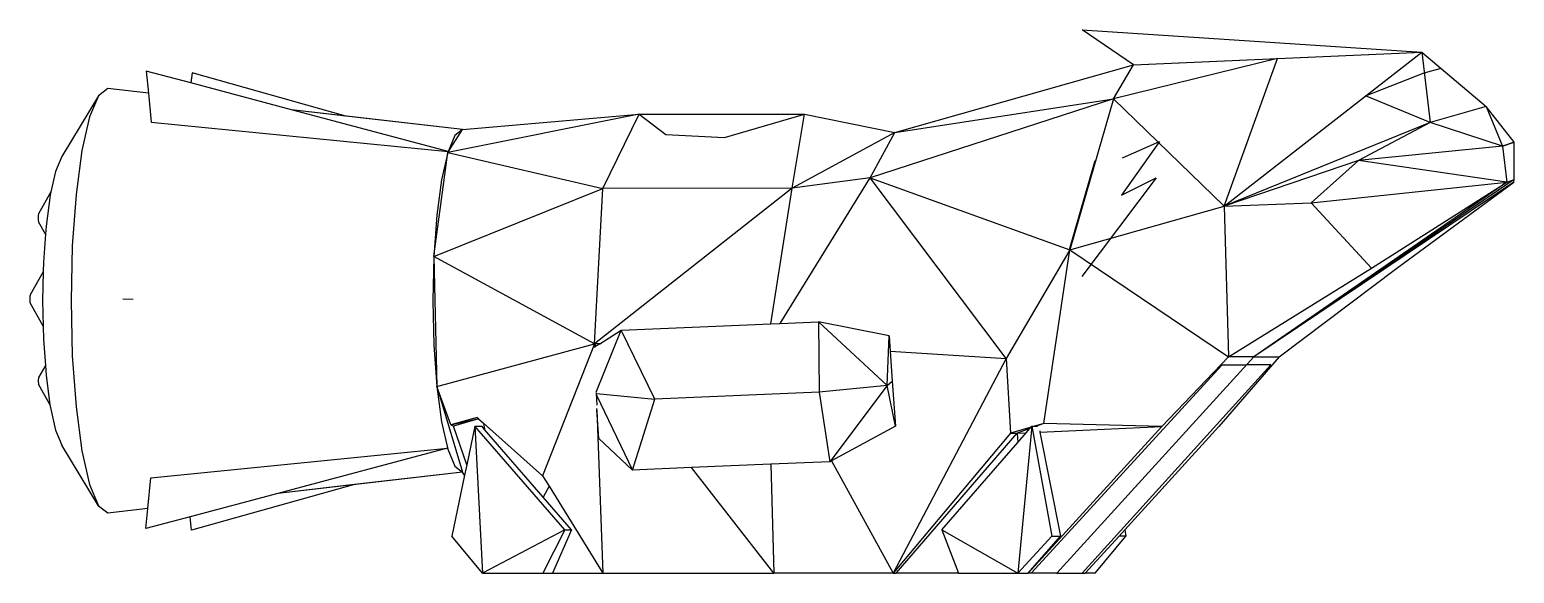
# Model space of a CAD drawing. Extents: x -1185 to 1156, y -429 to 429.
import ezdxf

# ---------------------------------------------------------------- set-up
doc = ezdxf.new("R2010")
doc.units = 0
doc.header["$MEASUREMENT"] = 0
doc.layers.get('0').update_dxf_attribs({"linetype": 'CONTINUOUS'})

msp = doc.modelspace()

# ---------------------------------------------------------------- linework, layer by layer
for p, q in [((555.6, 373.4), (474.7, 428.6)), ((474.7, 428.6), (1010.3, 393.4)), ((782.9, 383.4), (524, 319.7)), ((555.6, 373.4), (1010.3, 393.4)), ((555.6, 373.4), (1010.3, 393.4)), ((555.6, 373.4), (782.9, 383.4)), ((698.4, 150.1), (1010.3, 393.4)), ((698.4, 150.1), (782.9, 383.4)), ((782.9, 383.4), (1010.3, 393.4)), ((1010.3, 393.4), (1111.9, 307.4)), ((1010.3, 393.4), (1023.4, 282.5)), ((-1001.1, 363.4), (-997.6, 328.5)), ((-930.6, 344.6), (-1001.1, 363.4)), ((-928.9, 360.6), (-930.6, 344.6)), ((-686.5, 292.5), (-928.9, 360.6)), ((179.1, 266.5), (555.6, 373.4)), ((524, 319.7), (555.6, 373.4)), ((921.4, 324.1), (1014.2, 360.5)), ((1014.2, 360.5), (1040.6, 367.8)), ((-1061.8, 335.7), (-1076.5, 324.5)), ((-1061.6, 335.9), (-1061.8, 335.7)), ((-1061.6, 335.8), (-1061.8, 335.7)), ((-1061.6, 335.8), (-1061.6, 335.9)), ((-1061.5, 335.9), (-1061.6, 335.9)), ((-1061.5, 335.9), (-1061.5, 335.9)), ((-997.6, 328.5), (-1061.5, 335.9)), ((-997.6, 328.5), (-1061.5, 335.9)), ((-997.6, 328.5), (-997.6, 328.5)), ((-997.6, 328.5), (-993.1, 283)), ((-771.9, 302.4), (-930.6, 344.6)), ((-1076.5, 324.5), (-1134.2, 228.5)), ((-1076.5, 324.5), (-1090.6, 291.1)), ((524, 319.7), (140.2, 195.1)), ((179.1, 266.5), (524, 319.7)), ((524, 319.7), (455.4, 81.4)), ((524, 319.7), (698.4, 150.1)), ((1023.4, 282.5), (921.4, 324.1)), ((1111.9, 307.4), (1023.4, 282.5)), ((1111.9, 307.4), (1137.7, 244.8)), ((1156.1, 251.5), (1111.9, 307.4)), ((-1090.6, 291.1), (-1102.6, 237.9)), ((-993.1, 283), (-525.1, 236.7)), ((-502.2, 271.1), (-771.9, 302.4)), ((-686.5, 292.5), (-771.9, 302.4)), ((-525.1, 236.7), (-771.9, 302.4)), ((-771.9, 302.4), (-771.9, 302.4)), ((-502.2, 271.1), (-686.5, 292.5)), ((-224, 295.6), (-525.6, 234.9)), ((-502.2, 271.1), (-224, 295.6)), ((-281.2, 178.4), (-224, 295.6)), ((-224, 295.6), (-182, 263.1)), ((-224, 295.6), (37, 295.6)), ((-89.3, 258.4), (37, 295.6)), ((17.4, 178.7), (37, 295.6)), ((37, 295.6), (179.1, 266.5)), ((1023.4, 282.5), (698.4, 150.1)), ((1023.4, 282.5), (910.6, 222.3)), ((1137.7, 244.8), (1023.4, 282.5)), ((1137.7, 244.8), (1023.4, 282.5)), ((-525.6, 234.9), (-502.2, 271.1)), ((-514.3, 261.9), (-525.6, 234.9)), ((-502.2, 271.1), (-514.3, 261.9)), ((-182, 263.1), (-89.3, 258.4)), ((179.1, 266.5), (17.4, 178.7)), ((140.2, 195.1), (179.1, 266.5)), ((-1102.6, 237.9), (-1111.8, 168.5)), ((-547.5, 71), (-525.6, 234.9)), ((-525.6, 234.9), (-535.3, 192)), ((-525.6, 234.9), (-281.2, 178.4)), ((596.7, 252.2), (536.9, 167.9)), ((538.5, 226.3), (596.7, 252.2)), ((1137.7, 244.8), (910.6, 222.3)), ((1137.7, 244.8), (1156.1, 251.5)), ((1156.1, 251.5), (1137.7, 244.8)), ((1137.7, 244.8), (1144.2, 188.1)), ((1156.1, 192.5), (1156.1, 251.5)), ((-1134.2, 228.5), (-1144.1, 205)), ((494.6, 221.6), (454.2, 81.4)), ((910.6, 222.3), (698.4, 150.1)), ((835.6, 155.4), (910.6, 222.3)), ((1144.2, 188.1), (910.6, 222.3)), ((-1144.1, 205), (-1151.4, 172.7)), ((-535.3, 192), (-542.8, 136.1)), ((-1.7, -34.7), (140.2, 195.1)), ((140.2, 195.1), (17.4, 178.7)), ((355.1, -89.9), (140.2, 195.1)), ((140.2, 195.1), (455.4, 81.4)), ((591.4, 194.8), (473.9, 39.5)), ((536.9, 167.9), (591.4, 194.8)), ((1156.1, 192.5), (745.4, -87)), ((1144.2, 188.1), (745.4, -87)), ((1155.3, 188.1), (745.4, -87)), ((835.6, 155.4), (1144.2, 188.1)), ((930.8, 52.7), (1144.2, 188.1)), ((970.8, 52.7), (1155.3, 188.1)), ((1144.2, 188.1), (1156.1, 192.5)), ((1155.3, 188.1), (1156.1, 192.5)), ((-1151.4, 172.7), (-1170.9, 138.2)), ((-1152.6, 167.6), (-1159.1, 118.8)), ((-1151.4, 172.7), (-1152.6, 167.6)), ((-1111.8, 168.5), (-1117.7, 87.8)), ((-547.5, 71), (-281.2, 178.4)), ((17.4, 178.7), (-294.2, -66.5)), ((-294.2, -66.5), (-281.2, 178.4)), ((17.4, 178.7), (-281.2, 178.4)), ((-16.4, -35.3), (17.4, 178.7)), ((455.4, 81.4), (698.4, 150.1)), ((698.4, 150.1), (835.6, 155.4)), ((698.4, 150.1), (705.4, -87)), ((835.6, 155.4), (930.8, 52.7)), ((-1171.5, 134.6), (-1171.6, 132.9)), ((-1171.6, 132.9), (-1171.6, 131.1)), ((-1171.6, 131.1), (-1171.5, 129.4)), ((-1171.4, 136.1), (-1171.5, 134.6)), ((-1171.5, 129.4), (-1171.4, 127.8)), ((-1171.2, 137.4), (-1171.4, 136.1)), ((-1171.4, 127.8), (-1171.2, 126.5)), ((-1170.9, 138.2), (-1171.2, 137.4)), ((-1171.2, 126.5), (-1170.9, 125.6)), ((-1160, 106.3), (-1170.9, 125.6)), ((-1159.1, 118.8), (-1160, 106.3)), ((-542.8, 136.1), (-547.5, 71)), ((-1160, 106.3), (-1163.1, 62)), ((-1117.7, 87.8), (-1119.6, 1.1)), ((-547.5, 71), (-549.1, 1.1)), ((-294.2, -66.5), (-547.5, 71)), ((-547.5, 71), (-542.8, -133.9)), ((455.4, 81.4), (355.1, -89.9)), ((414.2, -192.4), (455.4, 81.4)), ((455.4, 81.4), (705.4, -87)), ((-1163.5, 46.9), (-1184.2, 10.3)), ((-1163.5, 46.9), (-1164.5, 1.1)), ((-1163.1, 62), (-1163.5, 46.9)), ((705.4, -87), (930.8, 52.7)), ((785.4, -87), (970.8, 52.7)), ((-1184.8, 6.6), (-1184.9, 4.9)), ((-1184.9, 4.9), (-1184.9, 3.1)), ((-1184.9, 3.1), (-1184.8, 1.4)), ((-1184.7, 8.1), (-1184.8, 6.6)), ((-1184.8, 1.4), (-1184.7, -0.2)), ((-1184.4, 9.4), (-1184.7, 8.1)), ((-1184.2, 10.3), (-1184.4, 9.4)), ((-1164.5, 1.1), (-1163.6, -38.7)), ((-1119.6, 1.1), (-1117.7, -85.5)), ((-1037.8, 4.1), (-1021.8, 3.8)), ((-549.1, 1.1), (-547.5, -68.8)), ((-1184.7, -0.2), (-1184.5, -1.4)), ((-1184.5, -1.4), (-1184.2, -2.3)), ((-1163.6, -38.7), (-1184.2, -2.3)), ((-1163.6, -38.7), (-1163.1, -59.8)), ((-291.6, -143.2), (-252.3, -45.2)), ((-285.7, -66.5), (-252.3, -45.2)), ((-252.3, -45.2), (-16.4, -35.3)), ((-199.3, -153.9), (-252.3, -45.2)), ((-16.4, -35.3), (-1.7, -34.7)), ((-1.7, -34.7), (58.9, -32.1)), ((58.9, -32.1), (60, -143)), ((167.1, -132.2), (58.9, -32.1)), ((170.2, -54.4), (58.9, -32.1)), ((-1163.1, -59.8), (-1160.2, -100.7)), ((-547.5, -68.8), (-542.8, -133.9)), ((-542.8, -133.9), (-294.2, -66.5)), ((-294.2, -66.5), (-376.1, -274.8)), ((-285.7, -66.5), (-294.2, -66.5)), ((-294.2, -66.5), (-294, -71.8)), ((-291.4, -70.1), (-294.2, -66.5)), ((-294, -71.8), (-291.4, -70.1)), ((-291.4, -70.1), (-285.7, -66.5)), ((167.1, -132.2), (170.2, -54.4)), ((170.2, -54.4), (171.9, -78.5)), ((-1117.7, -85.5), (-1111.8, -166.3)), ((-294.2, -71.9), (-294, -71.8)), ((171.9, -78.5), (355.1, -89.9)), ((171.9, -78.5), (175.3, -125.5)), ((355.1, -89.9), (176.6, -428.6)), ((355.1, -89.9), (361.5, -207.8)), ((745.4, -87), (434.5, -428.6)), ((705.4, -87), (600.1, -197)), ((785.4, -87), (690.4, -197)), ((745.4, -87), (705.4, -87)), ((745.4, -87), (785.4, -87)), ((-1160.2, -100.7), (-1170.8, -120)), ((-1160.2, -100.7), (-1159.1, -116.6)), ((-1159.1, -116.6), (-1152.9, -162.6)), ((394.2, -428.6), (695.6, -99.7)), ((474.7, -428.6), (772.1, -99.7)), ((695.6, -99.7), (733.8, -99.7)), ((772.1, -99.7), (733.8, -99.7)), ((-1171.3, -122.9), (-1171.4, -124.3)), ((-1171.4, -124.3), (-1171.4, -125.8)), ((-1171.4, -125.8), (-1171.3, -127.2)), ((-1171.2, -121.7), (-1171.3, -122.9)), ((-1171.3, -127.2), (-1171.2, -128.4)), ((-1171, -120.7), (-1171.2, -121.7)), ((-1171.2, -128.4), (-1171, -129.4)), ((-1170.8, -120), (-1171, -120.7)), ((-1171, -129.4), (-1170.8, -130.2)), ((-1152.9, -162.6), (-1170.8, -130.2)), ((-542.8, -133.9), (-535.3, -189.8)), ((-542.8, -133.9), (-502.2, -268.9)), ((-521, -194.5), (-542.8, -133.9)), ((167.1, -132.2), (60, -143)), ((167.1, -132.2), (76.7, -252.8)), ((167.1, -132.2), (175.3, -125.5)), ((180.5, -196.5), (167.1, -132.2)), ((175.3, -125.5), (180.5, -196.5)), ((-1152.9, -162.6), (-1152.6, -165.3)), ((-291.4, -143.9), (-290.7, -163.6)), ((-291.3, -145.2), (-199.3, -153.9)), ((-291.2, -147.5), (-234.4, -265.8)), ((-234.4, -265.8), (-199.3, -153.9)), ((60, -143), (-199.3, -153.9)), ((60, -143), (76.7, -252.8)), ((-1152.6, -165.3), (-1144.1, -202.7)), ((-1111.8, -166.3), (-1102.6, -235.6)), ((-479.2, -183.1), (-521, -194.5)), ((-521, -194.5), (-477.4, -184.7)), ((-477, -185), (-516.6, -196.8)), ((-479.2, -183.1), (-477.4, -184.7)), ((-477.4, -184.7), (-477, -185)), ((-477, -185), (-469.1, -192)), ((-290.5, -170.7), (-290.6, -168.6)), ((-290.5, -170.7), (-281.3, -428.6)), ((-287.2, -216.1), (-290.5, -170.7)), ((-1144.1, -202.7), (-1134.2, -226.3)), ((-535.3, -189.8), (-525.6, -232.7)), ((-521, -194.5), (-516.6, -196.8)), ((-495.8, -257.3), (-516.6, -196.8)), ((-483, -196.7), (-495.8, -257.3)), ((-483, -196.7), (-472.2, -196.7)), ((-341.1, -360.3), (-483, -196.7)), ((-483, -196.7), (-471.1, -428.6)), ((-467.8, -201.8), (-472.2, -196.7)), ((-469.1, -192), (-467.8, -201.8)), ((-469.1, -192), (-376.1, -274.8)), ((-375, -308.8), (-467.8, -201.8)), ((180.5, -196.5), (79.6, -251.2)), ((361.5, -207.8), (176.6, -428.6)), ((181.3, -428.6), (372.1, -207.8)), ((394.1, -198.3), (361.5, -207.8)), ((361.5, -207.8), (372.1, -207.8)), ((392.3, -200.4), (372.1, -207.8)), ((372.1, -207.8), (386.5, -207.1)), ((372.1, -207.8), (373.2, -222.4)), ((373.2, -222.4), (386.5, -207.1)), ((395.5, -196.7), (373.5, -428.6)), ((386.5, -207.1), (392.3, -200.4)), ((389.3, -428.6), (600.1, -197)), ((392.3, -200.4), (394.1, -198.3)), ((394.1, -198.3), (395.5, -196.7)), ((395.5, -196.7), (427.1, -369.8)), ((395.5, -196.7), (399.5, -196.7)), ((414.2, -192.4), (399.5, -196.7)), ((399.5, -196.7), (402.5, -196.7)), ((414.2, -192.4), (402.5, -196.7)), ((402.5, -196.7), (404.1, -196.7)), ((407.7, -204.2), (408.1, -206.1)), ((408.1, -206.1), (600.1, -197)), ((408.1, -206.1), (440.3, -369.8)), ((600.1, -197), (414.2, -192.4)), ((541.8, -360.3), (690.4, -197)), ((-1076.5, -322.3), (-1134.2, -226.3)), ((-993.9, -278.1), (-526, -231.5)), ((-526, -231.5), (-793.7, -302.6)), ((-525.6, -232.7), (-514.3, -259.7)), ((-287.2, -216.1), (-234.4, -265.8)), ((253.6, -360.3), (373.2, -222.4)), ((-1102.6, -235.6), (-1090.6, -288.8)), ((-495.8, -257.3), (-499.2, -273.6)), ((-16.1, -256.7), (-141.5, -261.9)), ((76.7, -252.8), (-16.1, -256.7)), ((-16.1, -256.7), (-11.3, -428.6)), ((79.6, -251.2), (76.7, -252.8)), ((79.6, -251.2), (176.6, -428.6)), ((-998.8, -326.4), (-993.9, -278.1)), ((-502.2, -268.9), (-793.7, -302.6)), ((-502.2, -268.9), (-672.9, -288.7)), ((-499.2, -273.6), (-519.5, -369.8)), ((-514.3, -259.7), (-502.2, -268.9)), ((-499.2, -273.6), (-502.2, -268.9)), ((-376.1, -274.8), (-366, -291.2)), ((-141.5, -261.9), (-234.4, -265.8)), ((-11.3, -428.6), (-141.5, -261.9)), ((-1090.6, -288.8), (-1076.5, -322.3)), ((-793.7, -302.7), (-931.8, -339.4)), ((-672.9, -288.7), (-929.7, -360.8)), ((-672.9, -288.7), (-793.7, -302.7)), ((-793.7, -302.6), (-793.7, -302.7)), ((-366, -291.2), (-375, -308.8)), ((-366, -291.2), (-281.3, -428.6)), ((-1076.5, -322.3), (-1061.8, -333.5)), ((-998.8, -326.4), (-1061.5, -333.7)), ((-998.8, -326.4), (-1061.5, -333.7)), ((-1002, -358), (-998.8, -326.4)), ((-998.8, -326.4), (-998.8, -326.4)), ((-330.3, -360.3), (-375, -308.8)), ((-1061.6, -333.7), (-1061.8, -333.5)), ((-1061.8, -333.5), (-1061.6, -333.6)), ((-1061.6, -333.7), (-1061.6, -333.6)), ((-1061.5, -333.7), (-1061.6, -333.7)), ((-1061.5, -333.7), (-1061.5, -333.7)), ((-931.8, -339.4), (-1002, -358)), ((-929.7, -360.8), (-931.8, -339.4)), ((-471.1, -428.6), (-519.5, -369.8)), ((-341.1, -360.3), (-471.1, -428.6)), ((-341.1, -360.3), (-375.8, -428.6)), ((-330.3, -360.3), (-360.7, -428.6)), ((-341.1, -360.3), (-330.3, -360.3)), ((253.6, -360.3), (279.7, -428.6)), ((253.6, -360.3), (373.5, -428.6)), ((373.5, -428.6), (427.1, -369.8)), ((389.3, -428.6), (440.3, -369.8)), ((427.1, -369.8), (440.3, -369.8)), ((479.6, -428.6), (533.2, -369.8)), ((495.4, -428.6), (543.8, -369.8)), ((533.2, -369.8), (541.8, -360.3)), ((543.8, -369.8), (533.2, -369.8)), ((541.8, -360.3), (543.8, -369.8)), ((-471.1, -428.6), (-375.8, -428.6)), ((-375.8, -428.6), (-360.7, -428.6)), ((-360.7, -428.6), (-281.3, -428.6)), ((-281.3, -428.6), (-11.3, -428.6)), ((176.6, -428.6), (-11.3, -428.6)), ((176.6, -428.6), (181.3, -428.6)), ((279.7, -428.6), (181.3, -428.6)), ((279.7, -428.6), (373.5, -428.6)), ((373.5, -428.6), (389.3, -428.6)), ((434.5, -428.6), (389.3, -428.6)), ((434.5, -428.6), (479.6, -428.6)), ((495.4, -428.6), (479.6, -428.6))]:
    msp.add_line(p, q)

doc.saveas('drawing.dxf')
